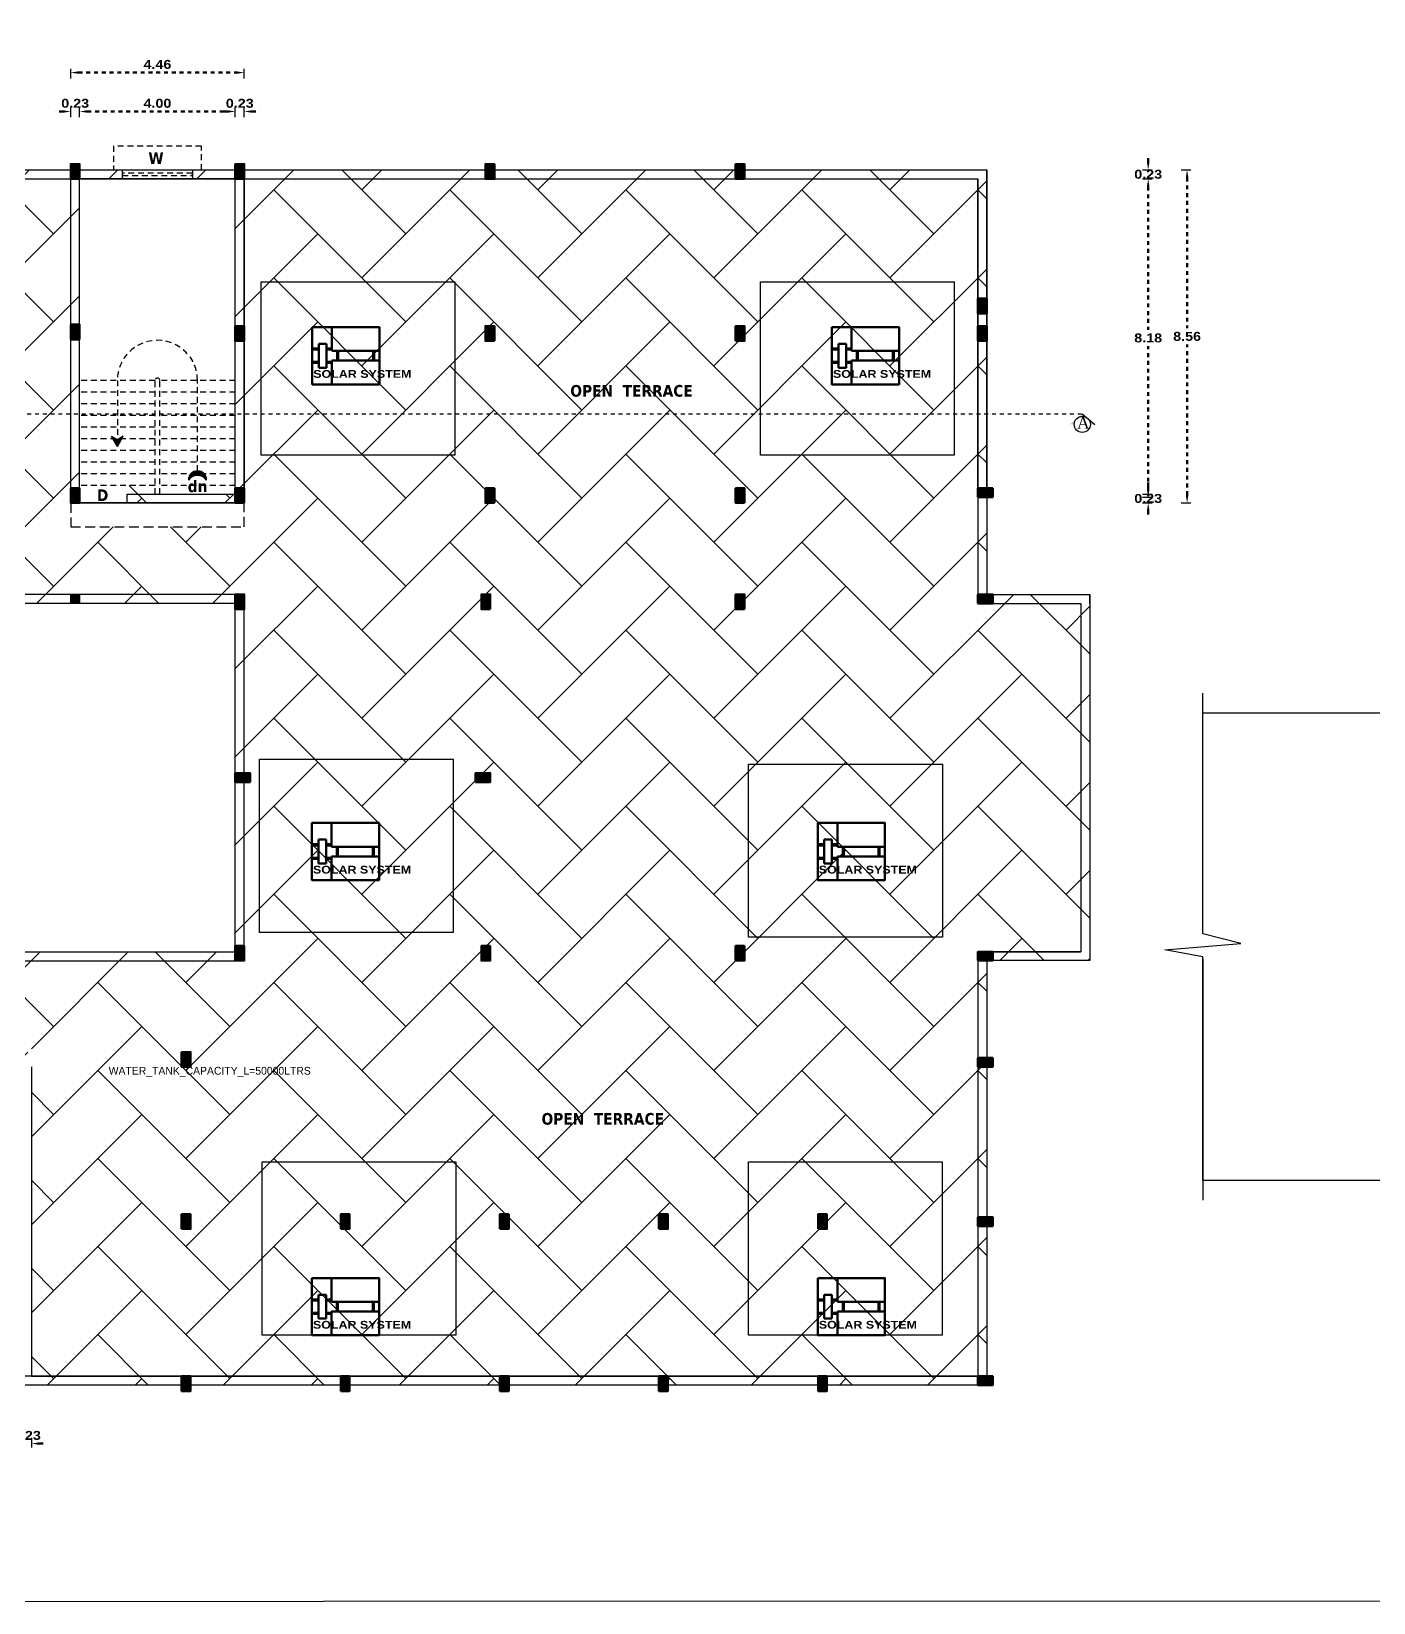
# Model space of a CAD drawing. Header units: metres. Extents: x 863 to 1571, y 626 to 804.
# Drawn here: x 1023.11 to 1057.61, y 660.62 to 701 of the extents above; entities that cross this region are included whole.
import ezdxf

# ---------------------------------------------------------------- set-up
doc = ezdxf.new("R2010")
doc.units = ezdxf.units.M
doc.header["$LTSCALE"] = 0.2
doc.header["$MEASUREMENT"] = 0
doc.header["$PDMODE"] = 2
for name, pattern in [('DASHDOT', [1, 0.5, -0.25, 0, -0.25]), ('DOT2', [0.125, 0, -0.125]), ('HIDDEN', [0.375, 0.25, -0.125])]:
    doc.linetypes.add(name, pattern=pattern)
doc.layers.get('0').update_dxf_attribs({"lineweight": 60})
for name, color, linetype in [('BLK_1_FLR_2_ROOF_AREA', 9, 'Continuous'), ('BLK_1_ROOF_WATER_TANK_HT', 235, 'Continuous'), ('SOLAR_PANEL', 3, 'Continuous'), ('WATER_TANK_CALCULATION', 150, 'Continuous')]:
    doc.layers.add(name, color=color, linetype=linetype)
doc.styles.add('ED', font='GOTHIC.TTF')
doc.styles.get("Standard").update_dxf_attribs({"font": 'ariblk.ttf', "height": 0.23})
doc.styles.add('style3', font='dutcheb.ttf')
doc.styles.add('TXT', font='txt.shx')
doc.dimstyles.get("Standard").update_dxf_attribs({"dimtxt": 0.23, "dimasz": 0.2, "dimexe": 0.12, "dimexo": 0.0625, "dimgap": 0.09, "dimtad": 1, "dimtih": 1, "dimtoh": 1, "dimzin": 1, "dimdsep": 46, "dimtxsty": 'Standard', "dimcen": 0.09, "dimazin": 0, "dimtfac": 1, "dimtix": 1, "dimtofl": 0, "dimtmove": 0, "dimatfit": 0, "dimfxl": 0, "dimtolj": 1, "dimtzin": 0, "dimarcsym": 0})

# ---------------------------------------------------------------- blocks, each defined once
blk = doc.blocks.new('A$C650768DD')
blk.add_hatch(color=4).paths.add_polyline_path([(0, 0), (0.23, 0), (0.23, 0.38), (0, 0.38)])
at = {"color": 1}
blk.add_lwpolyline([(0, 0), (0.23, 0), (0.23, 0.38), (0, 0.38)], close=True, dxfattribs=at)
blk = doc.blocks.new('*D132')
at = {"linetype": 'DOT2'}
for p, q in [((1022.676, 664.71), (1022.476, 664.71)), ((1023.306, 664.71), (1023.506, 664.71))]:
    blk.add_line(p, q, dxfattribs=at)
at = {"color": 0, "lineweight": -2}
for p, q in [((1022.876, 664.86), (1022.876, 664.61)), ((1023.106, 664.86), (1023.106, 664.61))]:
    blk.add_line(p, q, dxfattribs=at)
at = {"lineweight": -2}
for points in [[(1022.676, 664.743), (1022.676, 664.677), (1022.876, 664.71)], [(1023.306, 664.743), (1023.306, 664.677), (1023.106, 664.71)]]:
    blk.add_solid(points, dxfattribs=at)
at = {"layer": 'Defpoints', "color": 0, "lineweight": -2}
for p in [(1022.876, 666.21), (1023.106, 666.21), (1023.106, 664.71)]:
    blk.add_point(p, dxfattribs=at)
at = {"color": 0, "lineweight": -2, "insert": (1022.991, 664.919), "char_height": 0.23, "attachment_point": 5}
blk.add_mtext('\\A1;0.23', dxfattribs=at)
blk = doc.blocks.new('*D140')
at = {"linetype": 'DOT2'}
for p, q in [((1023.916, 698.94), (1023.716, 698.94)), ((1024.546, 698.94), (1024.746, 698.94))]:
    blk.add_line(p, q, dxfattribs=at)
at = {"color": 0, "lineweight": -2}
for p, q in [((1024.116, 698.79), (1024.116, 699.04)), ((1024.346, 698.79), (1024.346, 699.04))]:
    blk.add_line(p, q, dxfattribs=at)
at = {"lineweight": -2}
for points in [[(1023.916, 698.973), (1023.916, 698.907), (1024.116, 698.94)], [(1024.546, 698.973), (1024.546, 698.907), (1024.346, 698.94)]]:
    blk.add_solid(points, dxfattribs=at)
at = {"layer": 'Defpoints', "color": 0, "lineweight": -2}
for p in [(1024.346, 698.94), (1024.116, 697.21), (1024.346, 697.21)]:
    blk.add_point(p, dxfattribs=at)
at = {"color": 0, "lineweight": -2, "insert": (1024.231, 699.149), "char_height": 0.23, "attachment_point": 5}
blk.add_mtext('\\A1;0.23', dxfattribs=at)
blk = doc.blocks.new('*D141')
at = {"color": 0, "lineweight": -2}
for p, q in [((1024.346, 698.79), (1024.346, 699.04)), ((1028.346, 698.79), (1028.346, 699.04))]:
    blk.add_line(p, q, dxfattribs=at)
at = {"linetype": 'DOT2'}
blk.add_line((1024.546, 698.94), (1028.146, 698.94), dxfattribs=at)
at = {"lineweight": -2}
for points in [[(1024.546, 698.973), (1024.546, 698.907), (1024.346, 698.94)], [(1028.146, 698.973), (1028.146, 698.907), (1028.346, 698.94)]]:
    blk.add_solid(points, dxfattribs=at)
at = {"layer": 'Defpoints', "color": 0, "lineweight": -2}
for p in [(1028.346, 698.94), (1024.346, 697.21), (1028.346, 697.21)]:
    blk.add_point(p, dxfattribs=at)
at = {"color": 0, "lineweight": -2, "insert": (1026.346, 699.149), "char_height": 0.23, "attachment_point": 5}
blk.add_mtext('\\A1;4.00', dxfattribs=at)
blk = doc.blocks.new('*D142')
at = {"linetype": 'DOT2'}
for p, q in [((1028.146, 698.94), (1027.946, 698.94)), ((1028.776, 698.94), (1028.976, 698.94))]:
    blk.add_line(p, q, dxfattribs=at)
at = {"color": 0, "lineweight": -2}
for p, q in [((1028.346, 698.79), (1028.346, 699.04)), ((1028.576, 698.79), (1028.576, 699.04))]:
    blk.add_line(p, q, dxfattribs=at)
at = {"lineweight": -2}
for points in [[(1028.146, 698.973), (1028.146, 698.907), (1028.346, 698.94)], [(1028.776, 698.973), (1028.776, 698.907), (1028.576, 698.94)]]:
    blk.add_solid(points, dxfattribs=at)
at = {"layer": 'Defpoints', "color": 0, "lineweight": -2}
for p in [(1028.576, 698.94), (1028.346, 697.21), (1028.576, 697.21)]:
    blk.add_point(p, dxfattribs=at)
at = {"color": 0, "lineweight": -2, "insert": (1028.461, 699.149), "char_height": 0.23, "attachment_point": 5}
blk.add_mtext('\\A1;0.23', dxfattribs=at)
blk = doc.blocks.new('*D263')
at = {"color": 0, "lineweight": -2}
for p, q in [((1024.116, 699.79), (1024.116, 700.04)), ((1028.576, 699.79), (1028.576, 700.04))]:
    blk.add_line(p, q, dxfattribs=at)
at = {"linetype": 'DOT2'}
blk.add_line((1024.316, 699.94), (1028.376, 699.94), dxfattribs=at)
at = {"lineweight": -2}
for points in [[(1024.316, 699.973), (1024.316, 699.907), (1024.116, 699.94)], [(1028.376, 699.973), (1028.376, 699.907), (1028.576, 699.94)]]:
    blk.add_solid(points, dxfattribs=at)
at = {"layer": 'Defpoints', "color": 0, "lineweight": -2}
for p in [(1028.576, 699.94), (1024.116, 697.44), (1028.576, 697.44)]:
    blk.add_point(p, dxfattribs=at)
at = {"color": 0, "lineweight": -2, "insert": (1026.346, 700.149), "char_height": 0.23, "attachment_point": 5}
blk.add_mtext('\\A1;4.46', dxfattribs=at)
blk = doc.blocks.new('*D272')
at = {"linetype": 'DOT2'}
for p, q in [((1051.812, 697.64), (1051.812, 697.84)), ((1051.812, 697.01), (1051.812, 696.81))]:
    blk.add_line(p, q, dxfattribs=at)
at = {"color": 0, "lineweight": -2}
for p, q in [((1051.662, 697.44), (1051.912, 697.44)), ((1051.662, 697.21), (1051.912, 697.21))]:
    blk.add_line(p, q, dxfattribs=at)
at = {"lineweight": -2}
for points in [[(1051.779, 697.64), (1051.846, 697.64), (1051.812, 697.44)], [(1051.779, 697.01), (1051.846, 697.01), (1051.812, 697.21)]]:
    blk.add_solid(points, dxfattribs=at)
at = {"layer": 'Defpoints', "color": 0, "lineweight": -2}
for p in [(1028.346, 697.44), (1028.346, 697.21), (1051.812, 697.21)]:
    blk.add_point(p, dxfattribs=at)
at = {"color": 0, "lineweight": -2, "insert": (1051.812, 697.325), "char_height": 0.23, "attachment_point": 5}
blk.add_mtext('\\A1;0.23', dxfattribs=at)
blk = doc.blocks.new('*D273')
at = {"color": 0, "lineweight": -2}
for p, q in [((1051.662, 697.21), (1051.912, 697.21)), ((1051.662, 689.03), (1051.912, 689.03))]:
    blk.add_line(p, q, dxfattribs=at)
at = {"linetype": 'DOT2'}
for p, q in [((1051.812, 697.01), (1051.812, 693.329)), ((1051.812, 689.23), (1051.812, 692.911))]:
    blk.add_line(p, q, dxfattribs=at)
at = {"lineweight": -2}
for points in [[(1051.779, 697.01), (1051.846, 697.01), (1051.812, 697.21)], [(1051.779, 689.23), (1051.846, 689.23), (1051.812, 689.03)]]:
    blk.add_solid(points, dxfattribs=at)
at = {"layer": 'Defpoints', "color": 0, "lineweight": -2}
for p in [(1028.346, 697.21), (1028.346, 689.03), (1051.812, 689.03)]:
    blk.add_point(p, dxfattribs=at)
at = {"color": 0, "lineweight": -2, "insert": (1051.812, 693.12), "char_height": 0.23, "attachment_point": 5}
blk.add_mtext('\\A1;8.18', dxfattribs=at)
blk = doc.blocks.new('*D274')
at = {"linetype": 'DOT2'}
for p, q in [((1051.812, 689.31), (1051.812, 689.51)), ((1051.812, 688.68), (1051.812, 688.48))]:
    blk.add_line(p, q, dxfattribs=at)
at = {"color": 0, "lineweight": -2}
for p, q in [((1051.662, 689.11), (1051.912, 689.11)), ((1051.662, 688.88), (1051.912, 688.88))]:
    blk.add_line(p, q, dxfattribs=at)
at = {"lineweight": -2}
for points in [[(1051.779, 689.31), (1051.846, 689.31), (1051.812, 689.11)], [(1051.779, 688.68), (1051.846, 688.68), (1051.812, 688.88)]]:
    blk.add_solid(points, dxfattribs=at)
at = {"layer": 'Defpoints', "color": 0, "lineweight": -2}
for p in [(1028.346, 689.11), (1028.346, 688.88), (1051.812, 688.88)]:
    blk.add_point(p, dxfattribs=at)
at = {"color": 0, "lineweight": -2, "insert": (1051.812, 688.995), "char_height": 0.23, "attachment_point": 5}
blk.add_mtext('\\A1;0.23', dxfattribs=at)
blk = doc.blocks.new('*D275')
at = {"color": 0, "lineweight": -2}
for p, q in [((1052.662, 697.44), (1052.912, 697.44)), ((1052.662, 688.88), (1052.912, 688.88))]:
    blk.add_line(p, q, dxfattribs=at)
at = {"linetype": 'DOT2'}
for p, q in [((1052.812, 697.24), (1052.812, 693.369)), ((1052.812, 689.08), (1052.812, 692.951))]:
    blk.add_line(p, q, dxfattribs=at)
at = {"lineweight": -2}
for points in [[(1052.779, 697.24), (1052.846, 697.24), (1052.812, 697.44)], [(1052.779, 689.08), (1052.846, 689.08), (1052.812, 688.88)]]:
    blk.add_solid(points, dxfattribs=at)
at = {"layer": 'Defpoints', "color": 0, "lineweight": -2}
for p in [(1028.576, 697.44), (1028.576, 688.88), (1052.812, 688.88)]:
    blk.add_point(p, dxfattribs=at)
at = {"color": 0, "lineweight": -2, "insert": (1052.812, 693.16), "char_height": 0.23, "attachment_point": 5}
blk.add_mtext('\\A1;8.56', dxfattribs=at)

msp = doc.modelspace()

# ---------------------------------------------------------------- hatches: boundary and pattern name
at = {"lineweight": -2}
h = msp.add_hatch(dxfattribs=at)
h.set_pattern_fill('AR-HBONE', color=256, scale=0.4)
h.set_pattern_definition([(45, (886.7807, 0), (0, 2.2627417), [4.8, -1.6]), (135, (887.912, 1.1314), (2e-16, 2.2627417), [4.8, -1.6])])
h.paths.add_polyline_path([(1024.346, 697.21), (1025.446, 697.21), (1025.446, 697.44), (962.016, 697.44), (962.016, 686.53), (970.426, 686.53), (970.426, 686.3), (970.426, 682.3), (962.246, 682.3), (962.246, 683.4), (962.016, 683.4), (962.016, 664.71), (973.155, 664.71), (973.156, 669.21), (972.926, 669.21), (972.926, 669.44), (972.926, 682.3), (973.156, 682.3), (973.156, 686.3), (974.876, 686.3), (974.876, 686.53), (975.106, 686.53), (975.106, 686.3), (981.306, 686.3), (981.306, 686.53), (981.536, 686.53), (981.536, 686.3), (985.536, 686.3), (985.536, 686.53), (985.766, 686.53), (985.766, 686.3), (1004.826, 686.3), (1004.826, 686.53), (1005.056, 686.53), (1005.056, 686.3), (1011.256, 686.3), (1011.256, 686.53), (1011.486, 686.53), (1011.486, 686.3), (1017.686, 686.3), (1017.686, 686.53), (1017.916, 686.53), (1017.916, 686.3), (1024.116, 686.3), (1024.116, 686.53), (1024.346, 686.53), (1024.346, 686.3), (1028.346, 686.3), (1028.346, 677.349), (1021.59, 677.349), (1021.59, 677.1), (1021.36, 677.1), (1021.36, 677.349), (1013.914, 677.349), (1013.914, 666.21), (1019.976, 666.21), (1019.976, 666.44), (1018.876, 666.44), (1018.646, 666.44), (1014.374, 666.44), (1014.144, 666.44), (1014.144, 666.44), (1016.544, 666.44), (1018.646, 666.44), (1018.876, 666.44), (1018.876, 674.32), (1020.816, 674.32), (1020.816, 674.54), (1020.096, 674.54), (1020.096, 674.77), (1018.646, 674.77), (1018.646, 675.38), (1023.106, 675.38), (1023.106, 674.77), (1020.096, 674.77), (1020.096, 674.54), (1023.106, 674.54), (1023.106, 674.39), (1023.106, 666.44), (1021.776, 666.44), (1021.776, 666.21), (1047.666, 666.21), (1047.666, 677.12), (1050.312, 677.12), (1050.312, 686.53), (1047.666, 686.53), (1047.666, 697.44), (1027.246, 697.44), (1027.246, 697.21), (1028.346, 697.21), (1028.346, 689.11), (1025.566, 689.11), (1025.566, 688.88), (1028.576, 688.88), (1028.576, 688.27), (1024.116, 688.27), (1024.116, 688.88), (1025.566, 688.88), (1025.566, 689.11), (1026.286, 689.11), (1026.286, 689.33), (1024.346, 689.33)])
msp.add_hatch(color=256, dxfattribs=at).paths.add_polyline_path([(1050.118, 691.173), (1049.794, 690.899), (1049.911, 690.899, -1), (1050.325, 690.899), (1050.442, 690.899)])
h = msp.add_hatch(color=256, dxfattribs=at)
h.dxf.hatch_style = 1
h.paths.add_polyline_path([(1025.332, 690.359), (1025.467, 690.596), (1025.316, 690.499), (1025.165, 690.596), (1025.3, 690.359)])
h.paths.add_polyline_path([(1025.316, 690.331), (1025.332, 690.359), (1025.3, 690.359)])
h = msp.add_hatch(color=256, dxfattribs=at)
h.dxf.hatch_style = 1
h.paths.add_polyline_path([(1027.611, 689.47, 1), (1027.142, 689.47, -0.509611)])
h = msp.add_hatch(color=256, dxfattribs=at)
h.dxf.hatch_style = 1
h.paths.add_polyline_path([(1024.346, 686.53), (1024.116, 686.53), (1024.116, 686.3), (1024.346, 686.3)])

# ---------------------------------------------------------------- linework, layer by layer
for p, q in [((1024.116, 697.44), (1024.346, 697.44)), ((1024.116, 697.44), (1024.346, 697.44)), ((1028.346, 697.44), (1028.576, 697.44)), ((1034.776, 697.44), (1035.006, 697.44)), ((1041.206, 697.44), (1041.436, 697.44)), ((1047.666, 689.03), (1047.666, 697.44)), ((1024.116, 689.26), (1024.116, 697.21)), ((1024.116, 689.067), (1024.116, 697.21)), ((1024.346, 697.21), (1028.346, 697.21)), ((1024.346, 689.26), (1024.346, 697.21)), ((1024.346, 689.26), (1024.346, 697.21)), ((1024.346, 697.21), (1028.346, 697.21)), ((1028.346, 697.21), (1024.346, 697.21)), ((1024.346, 697.21), (1028.346, 697.21)), ((1028.346, 697.21), (1024.346, 697.21)), ((1028.346, 689.26), (1028.346, 697.21)), ((1028.346, 689.26), (1028.346, 697.21)), ((1028.346, 689.26), (1028.346, 697.21)), ((1028.346, 689.26), (1028.346, 697.21)), ((1028.346, 689.03), (1028.346, 697.21)), ((1028.576, 697.21), (1032.576, 697.21)), ((1028.576, 689.26), (1028.576, 697.21)), ((1032.806, 697.21), (1039.006, 697.21)), ((1039.236, 697.21), (1047.186, 697.21)), ((1047.436, 689.26), (1047.436, 697.21)), ((1047.666, 689.03), (1047.666, 697.21)), ((1034.776, 693.275), (1035.006, 693.275)), ((1025.316, 690.331), (1025.165, 690.596)), ((1025.165, 690.596), (1025.316, 690.499)), ((1025.316, 690.331), (1025.467, 690.596)), ((1025.467, 690.596), (1025.316, 690.499)), ((1047.666, 689.26), (1047.666, 689.03)), ((1047.666, 689.03), (1047.666, 689.26)), ((1024.346, 689.03), (1024.116, 689.03)), ((1024.116, 689.03), (1024.346, 689.03)), ((1024.116, 688.88), (1028.576, 688.88)), ((1025.566, 689.11), (1028.576, 689.11)), ((1025.566, 688.88), (1025.566, 689.11)), ((1028.576, 689.03), (1028.346, 689.03)), ((1028.346, 689.03), (1028.576, 689.03)), ((1035.006, 689.03), (1034.776, 689.03)), ((1034.776, 689.03), (1035.006, 689.03)), ((1041.436, 689.03), (1041.206, 689.03)), ((1041.206, 689.03), (1041.436, 689.03)), ((1050.312, 686.3), (1050.312, 686.53)), ((1024.252, 686.3), (1024.252, 686.3)), ((1024.346, 686.3), (1024.346, 686.3)), ((1041.436, 686.3), (1041.206, 686.3)), ((1041.206, 686.3), (1041.436, 686.3)), ((1050.082, 686.3), (1050.082, 677.35)), ((1053.215, 677.808), (1053.215, 683.994)), ((1060.787, 683.481), (1053.215, 683.481)), ((1041.436, 677.35), (1041.206, 677.35)), ((1041.206, 677.35), (1041.436, 677.35)), ((1047.566, 677.35), (1050.082, 677.35)), ((1053.215, 671.481), (1053.215, 677.214)), ((1053.215, 677.154), (1053.215, 670.968)), ((1023.106, 674.39), (1023.106, 666.44)), ((1026.966, 674.39), (1026.966, 674.62)), ((1053.215, 671.481), (1124.036, 671.481)), ((1026.596, 666.44), (1018.646, 666.44)), ((1023.106, 666.44), (1031.056, 666.44)), ((1031.056, 666.44), (1023.106, 666.44)), ((1031.286, 666.44), (1039.236, 666.44)), ((1039.236, 666.44), (1031.286, 666.44)), ((1039.466, 666.44), (1047.416, 666.44)), ((1047.416, 666.44), (1039.466, 666.44))]:
    msp.add_line(p, q, dxfattribs=at)
at = {"ltscale": 0.006}
for p, q in [((1030.831, 692.787), (1030.831, 693.397)), ((1030.831, 693.397), (1032.051, 693.397)), ((1032.051, 693.397), (1032.051, 692.787)), ((1044.189, 692.787), (1044.189, 693.397)), ((1044.189, 693.397), (1045.409, 693.397)), ((1045.409, 693.397), (1045.409, 692.787)), ((1030.351, 692.847), (1030.493, 692.847)), ((1030.351, 692.834), (1030.493, 692.834)), ((1030.351, 692.821), (1030.493, 692.821)), ((1030.69, 692.967), (1030.493, 692.967)), ((1030.493, 692.357), (1030.493, 692.967)), ((1030.69, 692.357), (1030.69, 692.967)), ((1030.69, 692.847), (1030.831, 692.847)), ((1030.69, 692.834), (1030.831, 692.834)), ((1030.69, 692.821), (1030.831, 692.821)), ((1043.709, 692.847), (1043.85, 692.847)), ((1043.709, 692.834), (1043.85, 692.834)), ((1043.709, 692.821), (1043.85, 692.821)), ((1044.047, 692.967), (1043.85, 692.967)), ((1043.85, 692.357), (1043.85, 692.967)), ((1044.047, 692.357), (1044.047, 692.967)), ((1044.047, 692.847), (1044.189, 692.847)), ((1044.047, 692.834), (1044.189, 692.834)), ((1044.047, 692.821), (1044.189, 692.821)), ((1030.351, 692.503), (1030.493, 692.503)), ((1030.351, 692.49), (1030.493, 692.49)), ((1030.351, 692.478), (1030.493, 692.478)), ((1030.69, 692.503), (1030.831, 692.503)), ((1030.69, 692.49), (1030.831, 692.49)), ((1030.69, 692.478), (1030.831, 692.478)), ((1032.051, 692.787), (1030.831, 692.787)), ((1030.831, 691.928), (1030.831, 692.538)), ((1030.831, 692.538), (1032.051, 692.538)), ((1030.969, 692.538), (1030.969, 692.787)), ((1030.982, 692.538), (1030.982, 692.787)), ((1030.995, 692.538), (1030.995, 692.787)), ((1031.888, 692.538), (1031.888, 692.787)), ((1031.901, 692.538), (1031.901, 692.787)), ((1031.914, 692.538), (1031.914, 692.787)), ((1032.051, 692.538), (1032.051, 691.928)), ((1043.709, 692.503), (1043.85, 692.503)), ((1043.709, 692.49), (1043.85, 692.49)), ((1043.709, 692.478), (1043.85, 692.478)), ((1044.047, 692.503), (1044.189, 692.503)), ((1044.047, 692.49), (1044.189, 692.49)), ((1044.047, 692.478), (1044.189, 692.478)), ((1045.409, 692.787), (1044.189, 692.787)), ((1044.189, 691.928), (1044.189, 692.538)), ((1044.189, 692.538), (1045.409, 692.538)), ((1044.327, 692.538), (1044.327, 692.787)), ((1044.339, 692.538), (1044.339, 692.787)), ((1044.352, 692.538), (1044.352, 692.787)), ((1045.246, 692.538), (1045.246, 692.787)), ((1045.259, 692.538), (1045.259, 692.787)), ((1045.271, 692.538), (1045.271, 692.787)), ((1045.409, 692.538), (1045.409, 691.928)), ((1030.69, 692.357), (1030.493, 692.357)), ((1044.047, 692.357), (1043.85, 692.357)), ((1032.051, 691.928), (1030.831, 691.928)), ((1045.409, 691.928), (1044.189, 691.928)), ((1030.823, 680.048), (1030.823, 680.658)), ((1030.823, 680.658), (1032.043, 680.658)), ((1032.043, 680.658), (1032.043, 680.048)), ((1043.825, 680.048), (1043.825, 680.658)), ((1043.825, 680.658), (1045.045, 680.658)), ((1045.045, 680.658), (1045.045, 680.048)), ((1030.343, 680.109), (1030.485, 680.109)), ((1030.343, 680.096), (1030.485, 680.096)), ((1030.343, 680.083), (1030.485, 680.083)), ((1030.682, 680.229), (1030.485, 680.229)), ((1030.485, 679.619), (1030.485, 680.229)), ((1030.682, 679.619), (1030.682, 680.229)), ((1030.682, 680.109), (1030.823, 680.109)), ((1030.682, 680.096), (1030.823, 680.096)), ((1030.682, 680.083), (1030.823, 680.083)), ((1032.043, 680.048), (1030.823, 680.048)), ((1030.961, 679.8), (1030.961, 680.048)), ((1030.974, 679.8), (1030.974, 680.048)), ((1030.986, 679.8), (1030.986, 680.048)), ((1031.88, 679.8), (1031.88, 680.048)), ((1031.893, 679.8), (1031.893, 680.048)), ((1031.906, 679.8), (1031.906, 680.048)), ((1043.345, 680.109), (1043.486, 680.109)), ((1043.345, 680.096), (1043.486, 680.096)), ((1043.345, 680.083), (1043.486, 680.083)), ((1043.683, 680.229), (1043.486, 680.229)), ((1043.486, 679.619), (1043.486, 680.229)), ((1043.683, 679.619), (1043.683, 680.229)), ((1043.683, 680.109), (1043.825, 680.109)), ((1043.683, 680.096), (1043.825, 680.096)), ((1043.683, 680.083), (1043.825, 680.083)), ((1045.045, 680.048), (1043.825, 680.048)), ((1043.963, 679.8), (1043.963, 680.048)), ((1043.975, 679.8), (1043.975, 680.048)), ((1043.988, 679.8), (1043.988, 680.048)), ((1044.882, 679.8), (1044.882, 680.048)), ((1044.895, 679.8), (1044.895, 680.048)), ((1044.907, 679.8), (1044.907, 680.048)), ((1030.343, 679.765), (1030.485, 679.765)), ((1030.343, 679.752), (1030.485, 679.752)), ((1030.343, 679.739), (1030.485, 679.739)), ((1030.682, 679.619), (1030.485, 679.619)), ((1030.682, 679.765), (1030.823, 679.765)), ((1030.682, 679.752), (1030.823, 679.752)), ((1030.682, 679.739), (1030.823, 679.739)), ((1030.823, 679.19), (1030.823, 679.8)), ((1030.823, 679.8), (1032.043, 679.8)), ((1032.043, 679.8), (1032.043, 679.19)), ((1043.345, 679.765), (1043.486, 679.765)), ((1043.345, 679.752), (1043.486, 679.752)), ((1043.345, 679.739), (1043.486, 679.739)), ((1043.683, 679.619), (1043.486, 679.619)), ((1043.683, 679.765), (1043.825, 679.765)), ((1043.683, 679.752), (1043.825, 679.752)), ((1043.683, 679.739), (1043.825, 679.739)), ((1043.825, 679.19), (1043.825, 679.8)), ((1043.825, 679.8), (1045.045, 679.8)), ((1045.045, 679.8), (1045.045, 679.19)), ((1032.043, 679.19), (1030.823, 679.19)), ((1045.045, 679.19), (1043.825, 679.19)), ((1030.823, 668.353), (1030.823, 668.963)), ((1030.823, 668.963), (1032.043, 668.963)), ((1032.043, 668.963), (1032.043, 668.353)), ((1043.825, 668.353), (1043.825, 668.963)), ((1043.825, 668.963), (1045.045, 668.963)), ((1045.045, 668.963), (1045.045, 668.353)), ((1030.343, 668.413), (1030.485, 668.413)), ((1030.343, 668.401), (1030.485, 668.401)), ((1030.343, 668.388), (1030.485, 668.388)), ((1030.682, 668.534), (1030.485, 668.534)), ((1030.485, 667.924), (1030.485, 668.534)), ((1030.682, 667.924), (1030.682, 668.534)), ((1030.682, 668.413), (1030.823, 668.413)), ((1030.682, 668.401), (1030.823, 668.401)), ((1030.682, 668.388), (1030.823, 668.388)), ((1032.043, 668.353), (1030.823, 668.353)), ((1030.961, 668.104), (1030.961, 668.353)), ((1030.974, 668.104), (1030.974, 668.353)), ((1030.986, 668.104), (1030.986, 668.353)), ((1031.88, 668.104), (1031.88, 668.353)), ((1031.893, 668.104), (1031.893, 668.353)), ((1031.906, 668.104), (1031.906, 668.353)), ((1043.345, 668.413), (1043.486, 668.413)), ((1043.345, 668.401), (1043.486, 668.401)), ((1043.345, 668.388), (1043.486, 668.388)), ((1043.683, 668.534), (1043.486, 668.534)), ((1043.486, 667.924), (1043.486, 668.534)), ((1043.683, 667.924), (1043.683, 668.534)), ((1043.683, 668.413), (1043.825, 668.413)), ((1043.683, 668.401), (1043.825, 668.401)), ((1043.683, 668.388), (1043.825, 668.388)), ((1045.045, 668.353), (1043.825, 668.353)), ((1043.963, 668.104), (1043.963, 668.353)), ((1043.975, 668.104), (1043.975, 668.353)), ((1043.988, 668.104), (1043.988, 668.353)), ((1044.882, 668.104), (1044.882, 668.353)), ((1044.895, 668.104), (1044.895, 668.353)), ((1044.907, 668.104), (1044.907, 668.353)), ((1030.343, 668.07), (1030.485, 668.07)), ((1030.343, 668.057), (1030.485, 668.057)), ((1030.343, 668.044), (1030.485, 668.044)), ((1030.682, 667.924), (1030.485, 667.924)), ((1030.682, 668.07), (1030.823, 668.07)), ((1030.682, 668.057), (1030.823, 668.057)), ((1030.682, 668.044), (1030.823, 668.044)), ((1030.823, 667.494), (1030.823, 668.104)), ((1030.823, 668.104), (1032.043, 668.104)), ((1032.043, 668.104), (1032.043, 667.494)), ((1043.345, 668.07), (1043.486, 668.07)), ((1043.345, 668.057), (1043.486, 668.057)), ((1043.345, 668.044), (1043.486, 668.044)), ((1043.683, 667.924), (1043.486, 667.924)), ((1043.683, 668.07), (1043.825, 668.07)), ((1043.683, 668.057), (1043.825, 668.057)), ((1043.683, 668.044), (1043.825, 668.044)), ((1043.825, 667.494), (1043.825, 668.104)), ((1043.825, 668.104), (1045.045, 668.104)), ((1045.045, 668.104), (1045.045, 667.494)), ((1032.043, 667.494), (1030.823, 667.494)), ((1045.045, 667.494), (1043.825, 667.494))]:
    msp.add_line(p, q, dxfattribs=at)
at = {"linetype": 'HIDDEN', "lineweight": -2, "ltscale": 3}
for p, q in [((1026.286, 692.03), (1024.346, 692.03)), ((1025.316, 692.03), (1025.316, 690.331)), ((1026.286, 689.11), (1026.286, 692.03)), ((1028.346, 692.03), (1026.406, 692.03)), ((1026.406, 689.11), (1026.406, 692.03)), ((1027.376, 689.704), (1027.376, 692.03)), ((1026.286, 691.73), (1024.346, 691.73)), ((1028.346, 691.73), (1026.406, 691.73)), ((1026.286, 691.43), (1024.346, 691.43)), ((1028.346, 691.43), (1026.406, 691.43)), ((1026.286, 691.13), (1024.346, 691.13)), ((1026.286, 690.83), (1024.346, 690.83)), ((1028.346, 691.13), (1026.406, 691.13)), ((1028.346, 690.83), (1026.406, 690.83)), ((1026.286, 690.53), (1024.346, 690.53)), ((1028.346, 690.53), (1026.406, 690.53)), ((1026.286, 690.23), (1024.346, 690.23)), ((1028.346, 690.23), (1026.406, 690.23)), ((1026.286, 689.93), (1024.346, 689.93)), ((1026.286, 689.63), (1024.346, 689.63)), ((1028.346, 689.93), (1026.406, 689.93)), ((1028.346, 689.63), (1026.406, 689.63)), ((1026.286, 689.33), (1024.346, 689.33)), ((1028.346, 689.33), (1026.406, 689.33))]:
    msp.add_line(p, q, dxfattribs=at)
at = {"linetype": 'DASHDOT', "lineweight": -2}
msp.add_line((960, 691.173), (1050.118, 691.173), dxfattribs=at)
at = {"linetype": 'Continuous', "lineweight": -2}
msp.add_line((1050.118, 691.173), (1050.442, 690.899), dxfattribs=at)
at = {"lineweight": 25, "ltscale": 0.5}
for p, q in [((1052.238, 677.4), (1054.192, 677.563)), ((1054.192, 677.563), (1053.215, 677.808)), ((1054.192, 677.563), (1054.192, 677.563)), ((1053.215, 677.214), (1052.238, 677.4))]:
    msp.add_line(p, q, dxfattribs=at)
at = {"lineweight": -2}
for points in [[(863.385, 660.625), (1156.028, 660.687), (1156.028, 802.75), (863.385, 802.688)], [(1047.666, 666.21), (1013.914, 666.21), (1013.914, 677.349), (1028.346, 677.349), (1028.346, 686.3), (973.156, 686.3), (973.155, 664.71), (962.016, 664.71), (962.016, 686.3), (962.016, 697.44), (1047.666, 697.44), (1047.666, 686.53), (1050.312, 686.53), (1050.312, 677.12), (1047.666, 677.12)], [(1025.446, 697.44), (1027.246, 697.44), (1027.246, 697.21), (1025.446, 697.21)], [(1047.436, 666.44), (1014.144, 666.44), (1014.144, 677.119), (1028.576, 677.119), (1028.576, 686.53), (972.926, 686.53), (972.925, 664.94), (962.246, 664.94), (962.246, 686.3), (962.246, 697.21), (1047.436, 697.21), (1047.436, 686.3), (1050.082, 686.3), (1050.082, 677.35), (1047.436, 677.35)], [(1024.116, 686.53), (1024.346, 686.53), (1024.346, 686.3), (1024.116, 686.3)]]:
    msp.add_lwpolyline(points, close=True, dxfattribs=at)
at = {"linetype": 'HIDDEN', "lineweight": -2, "ltscale": 3}
msp.add_lwpolyline([(1027.476, 697.44), (1027.476, 698.05), (1025.216, 698.05), (1025.216, 697.44)], dxfattribs=at)
msp.add_lwpolyline([(1025.446, 697.292), (1027.246, 697.292), (1027.246, 697.358), (1025.446, 697.358)], close=True, dxfattribs=at)
for points in [[(1030.326, 693.397), (1032.051, 693.397), (1032.051, 691.928), (1030.326, 691.928)], [(1043.684, 693.397), (1045.409, 693.397), (1045.409, 691.928), (1043.684, 691.928)], [(1030.318, 680.658), (1032.043, 680.658), (1032.043, 679.19), (1030.318, 679.19)], [(1043.32, 680.658), (1045.045, 680.658), (1045.045, 679.19), (1043.32, 679.19)], [(1030.318, 668.963), (1032.043, 668.963), (1032.043, 667.494), (1030.318, 667.494)], [(1043.32, 668.963), (1045.045, 668.963), (1045.045, 667.494), (1043.32, 667.494)]]:
    msp.add_lwpolyline(points, close=True)
at = {"linetype": 'HIDDEN', "lineweight": -2, "ltscale": 5}
msp.add_lwpolyline([(1024.116, 688.88), (1024.116, 688.27), (1028.576, 688.27), (1028.576, 688.88)], dxfattribs=at)
at = {"lineweight": -2}
msp.add_circle((1050.118, 690.899), 0.207, dxfattribs=at)
at = {"linetype": 'HIDDEN', "lineweight": -2, "ltscale": 3}
for radius in [1.03, 0.06]:
    msp.add_arc((1026.346, 692.03), radius, 0, 180, dxfattribs=at)
at = {"lineweight": -2}
for centre, radius, start, end in [((1027.376, 689.47), 0.234, 0, 180), ((1027.376, 689.3), 0.29, 35.9922, 144.0078)]:
    msp.add_arc(centre, radius, start, end, dxfattribs=at)
at = {"layer": 'BLK_1_FLR_2_ROOF_AREA', "color": 54, "lineweight": -2}
msp.add_lwpolyline([(962.016, 664.71), (962.016, 697.44), (1047.666, 697.44), (1047.666, 686.53), (1050.312, 686.53), (1050.312, 677.12), (1047.666, 677.12), (1047.666, 666.21), (1013.912, 666.21), (1013.914, 677.349), (1028.346, 677.349), (1028.346, 686.3), (973.156, 686.3), (973.155, 664.71)], close=True, dxfattribs=at)
at = {"layer": 'BLK_1_ROOF_WATER_TANK_HT', "color": 235, "lineweight": -2}
msp.add_lwpolyline([(1024.116, 697.21), (1028.576, 697.21), (1028.576, 688.88), (1024.116, 688.88)], close=True, dxfattribs=at)
at = {"layer": 'SOLAR_PANEL', "color": 3, "lineweight": -2}
for points in [[(1029.009, 694.559), (1033.988, 694.559), (1033.988, 690.11), (1029.009, 690.11)], [(1041.844, 694.559), (1046.823, 694.559), (1046.823, 690.11), (1041.844, 690.11)], [(1028.97, 682.294), (1033.949, 682.294), (1033.949, 677.845), (1028.97, 677.845)], [(1041.542, 682.17), (1046.521, 682.17), (1046.521, 677.721), (1041.542, 677.721)], [(1029.039, 671.948), (1034.018, 671.948), (1034.018, 667.499), (1029.039, 667.499)], [(1041.539, 671.948), (1046.518, 671.948), (1046.518, 667.499), (1041.539, 667.499)]]:
    msp.add_lwpolyline(points, close=True, dxfattribs=at)

# ---------------------------------------------------------------- block references
at = {"lineweight": -2, "xscale": -1}
for p in [(1024.346, 697.21), (1024.346, 697.21), (1028.576, 697.21), (1035.006, 697.21), (1041.436, 697.21), (1024.346, 693.085), (1024.346, 693.085), (1024.346, 693.085), (1035.006, 693.045), (1024.346, 688.88), (1024.346, 688.88), (1028.576, 688.88), (1028.576, 688.88), (1035.006, 688.88), (1035.006, 688.88), (1041.436, 688.88), (1041.436, 688.88), (1034.902, 686.15), (1041.436, 686.15), (1041.436, 686.15)]:
    msp.add_blockref('A$C650768DD', p, dxfattribs=at)
at = {"lineweight": -2}
for p in [(1047.436, 693.752), (1028.346, 693.045), (1041.206, 693.045), (1047.436, 693.045), (1028.346, 686.15), (1026.966, 670.225), (1031.056, 670.225), (1035.146, 670.225), (1039.236, 670.225), (1043.326, 670.225), (1026.966, 666.06), (1031.056, 666.06), (1035.146, 666.06), (1039.236, 666.06), (1043.326, 666.06)]:
    msp.add_blockref('A$C650768DD', p, dxfattribs=at)
at = {"lineweight": -2, "xscale": -1}
for p, rotation in [((1047.816, 689.26), 90), ((1047.816, 689.26), 90), ((1047.436, 686.3), 270), ((1034.522, 681.71), 270), ((1028.346, 677.5), 180), ((1047.436, 677.12), 270), ((1026.966, 674.77), 180), ((1047.436, 674.39), 270), ((1047.436, 670.3), 270)]:
    msp.add_blockref('A$C650768DD', p, dxfattribs=dict(at, rotation=rotation))
at = {"lineweight": -2}
for p, rotation in [((1028.726, 681.71), 90), ((1034.902, 677.5), 180), ((1041.436, 677.5), 180), ((1041.436, 677.5), 180), ((1047.436, 666.44), 270)]:
    msp.add_blockref('A$C650768DD', p, dxfattribs=dict(at, rotation=rotation))

# ---------------------------------------------------------------- texts
for p in [(1030.351, 692.096), (1043.709, 692.096), (1030.343, 679.358), (1043.345, 679.358), (1030.343, 667.663), (1043.345, 667.663)]:
    msp.add_text('SOLAR SYSTEM', height=0.2).set_placement(p)
at = {"linetype": 'Continuous', "lineweight": -2, "style": 'style3'}
msp.add_text('A', height=0.3, dxfattribs=at).set_placement((1049.98, 690.786))
at = {"lineweight": -2, "char_height": 0.3, "style": 'TXT'}
for s, insert, width, attachment_point in [('{\\fTahoma|b1|i0|c0|p34;W}', (1026.114, 697.591), 35.65845, 7), ('{\\fTahoma|b1|i0|c0|p34;OPEN  TERRACE}', (1036.958, 691.912), 3.303, 1), ('{\\fTahoma|b1|i0|c0|p34;D}', (1024.79, 689.23), 0.30199, 1), ('{\\fTahoma|b1|i0|c0|p34;dn}', (1027.125, 689.153), 35.65845, 7), ('{\\fTahoma|b1|i0|c0|p34;OPEN  TERRACE}', (1036.218, 673.205), 3.303, 1)]:
    msp.add_mtext(s, dxfattribs=dict(at, insert=insert, width=width, attachment_point=attachment_point))
at = {"layer": 'WATER_TANK_CALCULATION', "color": 150, "linetype": 'ByBlock', "insert": (1025.093, 674.39), "char_height": 0.2, "width": 5.36664, "attachment_point": 1, "style": 'ED'}
msp.add_mtext('WATER_TANK_CAPACITY_L=50000LTRS', dxfattribs=at)

# ---------------------------------------------------------------- dimensions: what is measured, and where the dimension line sits
at = {"lineweight": -2}
for base, p1, p2, override, picture, middle in [((1028.576, 699.94), (1024.116, 697.44), (1028.576, 697.44), {"dimtxt": 0.21, "dimexe": 0.1, "dimclrd": 256, "dimfxl": 0.15, "dimlwd": 65535, "dimarcsym": 2}, '*D263', (1026.346, 700.149)), ((1024.346, 698.94), (1024.116, 697.21), (1024.346, 697.21), {"dimtxt": 0.21, "dimexe": 0.1, "dimclrd": 256, "dimtmove": 1, "dimfxl": 0.15, "dimlwd": 65535, "dimarcsym": 2}, '*D140', (1024.231, 699.149)), ((1028.346, 698.94), (1024.346, 697.21), (1028.346, 697.21), {"dimtxt": 0.21, "dimexe": 0.1, "dimclrd": 256, "dimtmove": 1, "dimfxl": 0.15, "dimlwd": 65535, "dimarcsym": 2}, '*D141', (1026.346, 699.149)), ((1028.576, 698.94), (1028.346, 697.21), (1028.576, 697.21), {"dimtxt": 0.21, "dimexe": 0.1, "dimclrd": 256, "dimtmove": 1, "dimfxl": 0.15, "dimlwd": 65535, "dimarcsym": 2}, '*D142', (1028.461, 699.149)), ((1023.106, 664.71), (1022.876, 666.21), (1023.106, 666.21), {"dimtxt": 0.21, "dimexe": 0.1, "dimclrd": 256, "dimtmove": 1, "dimfxl": 0.15, "dimlwd": 65535, "dimarcsym": 2}, '*D132', (1022.991, 664.919))]:
    dim = msp.add_linear_dim(base=base, p1=p1, p2=p2, dimstyle='Standard', override=override, dxfattribs=at)
    dim.commit()
    dim.dimension.update_dxf_attribs({"geometry": picture, "text_midpoint": middle})
for base, p1, p2, override, picture, middle in [((1051.812, 697.21), (1028.346, 697.44), (1028.346, 697.21), {"dimexe": 0.1, "dimclrd": 256, "dimfxl": 0.15, "dimlwd": 65535, "dimarcsym": 2}, '*D272', (1051.812, 697.325)), ((1052.812, 688.88), (1028.576, 697.44), (1028.576, 688.88), {"dimexe": 0.1, "dimclrd": 256, "dimfxl": 0.15, "dimlwd": 65535, "dimarcsym": 2}, '*D275', (1052.812, 693.16)), ((1051.812, 689.03), (1028.346, 697.21), (1028.346, 689.03), {"dimexe": 0.1, "dimclrd": 256, "dimtmove": 1, "dimfxl": 0.15, "dimlwd": 65535, "dimarcsym": 2}, '*D273', (1051.812, 693.12)), ((1051.812, 688.88), (1028.346, 689.11), (1028.346, 688.88), {"dimexe": 0.1, "dimclrd": 256, "dimtmove": 1, "dimfxl": 0.15, "dimlwd": 65535, "dimarcsym": 2}, '*D274', (1051.812, 688.995))]:
    dim = msp.add_linear_dim(base=base, p1=p1, p2=p2, angle=90, dimstyle='Standard', override=override, dxfattribs=at)
    dim.commit()
    dim.dimension.update_dxf_attribs({"geometry": picture, "text_midpoint": middle})

doc.saveas('drawing.dxf')
